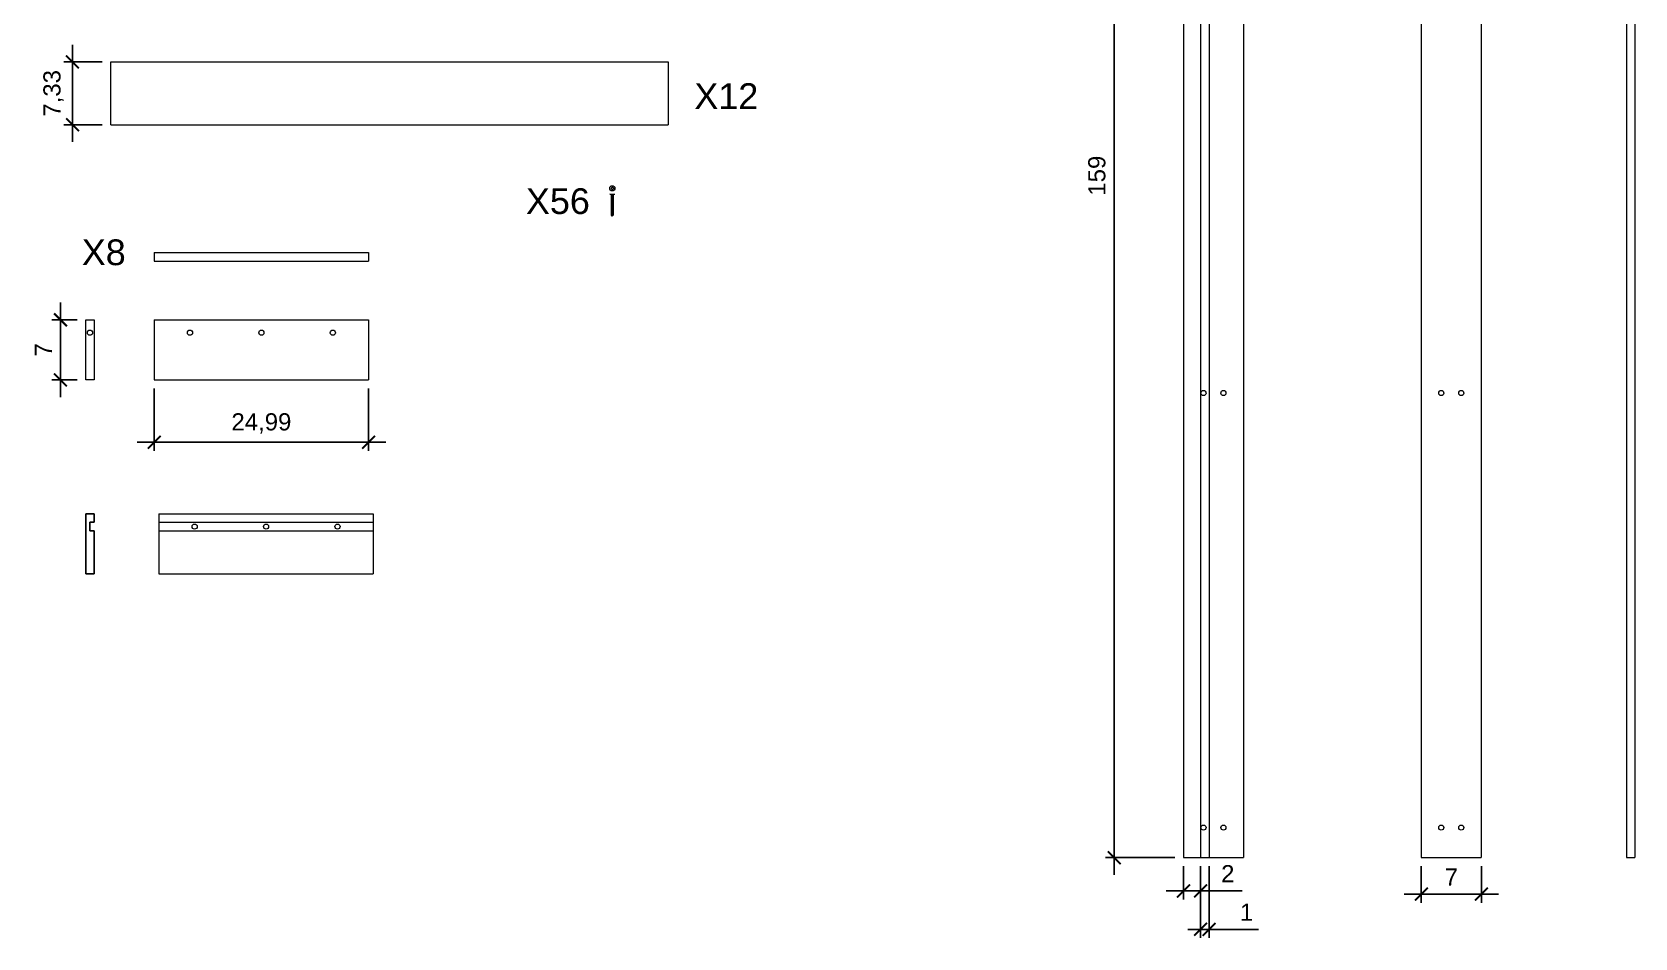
# Model space of a CAD drawing. Header units: centimetres. Extents: x 917 to 2835, y -35184 to -3253.
# Drawn here: x 2399 to 2585.9, y -3704.9 to -3599.3 of the extents above; entities that cross this region are included whole.
import ezdxf

# ---------------------------------------------------------------- set-up
doc = ezdxf.new("R2010")
doc.units = ezdxf.units.CM
for name, color, linetype, lineweight in [('A-ANNO-DIMS', 8, 'Continuous', 9), ('A-FURN', 3, 'Continuous', 20), ('sezione', 2, 'Continuous', 25)]:
    doc.layers.add(name, color=color, linetype=linetype, lineweight=lineweight)
doc.layers.add('G-ANNO-TEXT', color=3, linetype='Continuous')
doc.styles.get("Standard").update_dxf_attribs({"font": 'arial.ttf'})
doc.styles.add('stile2', font='calibril.ttf', dxfattribs={"height": 0.5})
doc.dimstyles.new('giulia', dxfattribs={"dimtxt": 2, "dimasz": 1.5, "dimexe": 1, "dimexo": 1, "dimgap": 1, "dimtad": 1, "dimtxsty": 'Standard', "dimblk": 'ARCHTICK', "dimcen": 2.5, "dimdle": 2, "dimadec": 0, "dimazin": 0, "dimtfac": 1, "dimtmove": 0, "dimatfit": 3, "dimldrblk": 'ARCHTICK', "dimfxl": 1, "dimarcsym": 0})

# ---------------------------------------------------------------- blocks, each defined once
blk = doc.blocks.new('_ArchTick')
at = {"color": 0, "linetype": 'ByBlock', "const_width": 0.15}
blk.add_lwpolyline([(-0.5, -0.5), (0.5, 0.5)], dxfattribs=at)
blk = doc.blocks.new('*D5')
at = {"layer": 'A-ANNO-DIMS', "color": 0, "lineweight": -2, "transparency": 16777216}
for p, q in [((2403.71, -3600.78), (2403.71, -3612.11)), ((2407.19, -3602.78), (2402.71, -3602.78)), ((2407.19, -3610.11), (2402.71, -3610.11))]:
    blk.add_line(p, q, dxfattribs=at)
at = {"layer": 'Defpoints', "color": 0, "transparency": 16777216}
for p in [(2408.19, -3602.78), (2403.71, -3610.11), (2408.19, -3610.11)]:
    blk.add_point(p, dxfattribs=at)
at = {"layer": 'A-ANNO-DIMS', "color": 0, "lineweight": -2, "transparency": 16777216, "xscale": 1.5, "yscale": 1.5, "zscale": 1.5}
for p, rotation in [((2403.71, -3602.78), 90), ((2403.71, -3610.11), 270)]:
    blk.add_blockref('_ArchTick', p, dxfattribs=dict(at, rotation=rotation))
at = {"layer": 'A-ANNO-DIMS', "color": 0, "transparency": 16777216, "insert": (2401.5, -3606.45), "char_height": 2, "attachment_point": 5, "rotation": 90}
blk.add_mtext('7,33', dxfattribs=at)
blk = doc.blocks.new('*D9')
at = {"layer": 'A-ANNO-DIMS', "color": 0, "lineweight": -2, "transparency": 16777216}
for p, q in [((2525.19, -3697.55), (2525.19, -3534.55)), ((2532.26, -3536.55), (2524.19, -3536.55)), ((2532.26, -3695.55), (2524.19, -3695.55))]:
    blk.add_line(p, q, dxfattribs=at)
at = {"layer": 'Defpoints', "color": 0, "transparency": 16777216}
for p in [(2525.19, -3536.55), (2533.26, -3536.55), (2533.26, -3695.55)]:
    blk.add_point(p, dxfattribs=at)
at = {"layer": 'A-ANNO-DIMS', "color": 0, "lineweight": -2, "transparency": 16777216, "xscale": 1.5, "yscale": 1.5, "zscale": 1.5}
for p, rotation in [((2525.19, -3536.55), 90), ((2525.19, -3695.55), 270)]:
    blk.add_blockref('_ArchTick', p, dxfattribs=dict(at, rotation=rotation))
at = {"layer": 'A-ANNO-DIMS', "color": 0, "transparency": 16777216, "insert": (2523.17, -3616.05), "char_height": 2, "attachment_point": 5, "rotation": 90}
blk.add_mtext('159', dxfattribs=at)
blk = doc.blocks.new('*D10')
at = {"layer": 'A-ANNO-DIMS', "color": 0, "lineweight": -2, "transparency": 16777216}
for p, q in [((2533.26, -3696.55), (2533.26, -3700.43)), ((2535.26, -3696.55), (2535.26, -3700.43)), ((2531.26, -3699.43), (2535.26, -3699.43)), ((2535.26, -3699.43), (2540.09, -3699.43))]:
    blk.add_line(p, q, dxfattribs=at)
at = {"layer": 'Defpoints', "color": 0, "transparency": 16777216}
for p in [(2533.26, -3695.55), (2535.26, -3695.55), (2535.26, -3699.43)]:
    blk.add_point(p, dxfattribs=at)
at = {"layer": 'A-ANNO-DIMS', "color": 0, "lineweight": -2, "transparency": 16777216, "xscale": 1.5, "yscale": 1.5, "zscale": 1.5, "rotation": 180}
blk.add_blockref('_ArchTick', (2533.26, -3699.43), dxfattribs=at)
at = {"layer": 'A-ANNO-DIMS', "color": 0, "lineweight": -2, "transparency": 16777216, "xscale": 1.5, "yscale": 1.5, "zscale": 1.5}
blk.add_blockref('_ArchTick', (2535.26, -3699.43), dxfattribs=at)
at = {"layer": 'A-ANNO-DIMS', "color": 0, "transparency": 16777216, "insert": (2538.43, -3697.42), "char_height": 2, "attachment_point": 5}
blk.add_mtext('2', dxfattribs=at)
blk = doc.blocks.new('*D11')
at = {"layer": 'A-ANNO-DIMS', "color": 0, "lineweight": -2, "transparency": 16777216}
for p, q in [((2535.26, -3696.55), (2535.26, -3704.91)), ((2536.26, -3696.55), (2536.26, -3704.91)), ((2535.26, -3703.91), (2533.76, -3703.91)), ((2535.26, -3703.91), (2536.26, -3703.91)), ((2536.26, -3703.91), (2542, -3703.91))]:
    blk.add_line(p, q, dxfattribs=at)
at = {"layer": 'Defpoints', "color": 0, "transparency": 16777216}
for p in [(2535.26, -3695.55), (2536.26, -3695.55), (2536.26, -3703.91)]:
    blk.add_point(p, dxfattribs=at)
at = {"layer": 'A-ANNO-DIMS', "color": 0, "lineweight": -2, "transparency": 16777216, "xscale": 1.5, "yscale": 1.5, "zscale": 1.5}
blk.add_blockref('_ArchTick', (2535.26, -3703.91), dxfattribs=at)
at = {"layer": 'A-ANNO-DIMS', "color": 0, "lineweight": -2, "transparency": 16777216, "xscale": 1.5, "yscale": 1.5, "zscale": 1.5, "rotation": 180}
blk.add_blockref('_ArchTick', (2536.26, -3703.91), dxfattribs=at)
at = {"layer": 'A-ANNO-DIMS', "color": 0, "transparency": 16777216, "insert": (2540.63, -3701.9), "char_height": 2, "attachment_point": 5}
blk.add_mtext('1', dxfattribs=at)
blk = doc.blocks.new('*D12')
at = {"layer": 'A-ANNO-DIMS', "color": 0, "lineweight": -2, "transparency": 16777216}
for p, q in [((2561, -3696.55), (2561, -3700.8)), ((2568, -3696.55), (2568, -3700.8)), ((2559, -3699.8), (2570, -3699.8))]:
    blk.add_line(p, q, dxfattribs=at)
at = {"layer": 'Defpoints', "color": 0, "transparency": 16777216}
for p in [(2561, -3695.55), (2568, -3695.55), (2568, -3699.8)]:
    blk.add_point(p, dxfattribs=at)
at = {"layer": 'A-ANNO-DIMS', "color": 0, "lineweight": -2, "transparency": 16777216, "xscale": 1.5, "yscale": 1.5, "zscale": 1.5, "rotation": 180}
blk.add_blockref('_ArchTick', (2561, -3699.8), dxfattribs=at)
at = {"layer": 'A-ANNO-DIMS', "color": 0, "lineweight": -2, "transparency": 16777216, "xscale": 1.5, "yscale": 1.5, "zscale": 1.5}
blk.add_blockref('_ArchTick', (2568, -3699.8), dxfattribs=at)
at = {"layer": 'A-ANNO-DIMS', "color": 0, "transparency": 16777216, "insert": (2564.5, -3697.8), "char_height": 2, "attachment_point": 5}
blk.add_mtext('7', dxfattribs=at)
blk = doc.blocks.new('*D20')
at = {"layer": 'A-ANNO-DIMS', "color": 0, "lineweight": -2, "transparency": 16777216}
for p, q in [((2413.25, -3640.85), (2413.25, -3648.13)), ((2438.24, -3640.85), (2438.24, -3648.13)), ((2411.25, -3647.13), (2440.24, -3647.13))]:
    blk.add_line(p, q, dxfattribs=at)
at = {"layer": 'Defpoints', "color": 0, "transparency": 16777216}
for p in [(2413.25, -3639.85), (2438.24, -3639.85), (2438.24, -3647.13)]:
    blk.add_point(p, dxfattribs=at)
at = {"layer": 'A-ANNO-DIMS', "color": 0, "lineweight": -2, "transparency": 16777216, "xscale": 1.5, "yscale": 1.5, "zscale": 1.5, "rotation": 180}
blk.add_blockref('_ArchTick', (2413.25, -3647.13), dxfattribs=at)
at = {"layer": 'A-ANNO-DIMS', "color": 0, "lineweight": -2, "transparency": 16777216, "xscale": 1.5, "yscale": 1.5, "zscale": 1.5}
blk.add_blockref('_ArchTick', (2438.24, -3647.13), dxfattribs=at)
at = {"layer": 'A-ANNO-DIMS', "color": 0, "transparency": 16777216, "insert": (2425.74, -3644.93), "char_height": 2, "attachment_point": 5}
blk.add_mtext('24,99', dxfattribs=at)
blk = doc.blocks.new('*D21')
at = {"layer": 'A-ANNO-DIMS', "color": 0, "lineweight": -2, "transparency": 16777216}
for p, q in [((2402.31, -3630.85), (2402.31, -3641.85)), ((2404.25, -3632.85), (2401.31, -3632.85)), ((2404.25, -3639.85), (2401.31, -3639.85))]:
    blk.add_line(p, q, dxfattribs=at)
at = {"layer": 'Defpoints', "color": 0, "transparency": 16777216}
for p in [(2405.25, -3632.85), (2402.31, -3639.85), (2405.25, -3639.85)]:
    blk.add_point(p, dxfattribs=at)
at = {"layer": 'A-ANNO-DIMS', "color": 0, "lineweight": -2, "transparency": 16777216, "xscale": 1.5, "yscale": 1.5, "zscale": 1.5}
for p, rotation in [((2402.31, -3632.85), 90), ((2402.31, -3639.85), 270)]:
    blk.add_blockref('_ArchTick', p, dxfattribs=dict(at, rotation=rotation))
at = {"layer": 'A-ANNO-DIMS', "color": 0, "transparency": 16777216, "insert": (2400.31, -3636.35), "char_height": 2, "attachment_point": 5, "rotation": 90}
blk.add_mtext('7', dxfattribs=at)

msp = doc.modelspace()

# ---------------------------------------------------------------- linework, layer by layer
at = {"layer": 'A-FURN'}
for p, q in [((2533.263, -3536.547), (2533.263, -3695.547)), ((2535.263, -3536.547), (2535.263, -3695.547)), ((2536.263, -3536.547), (2536.263, -3695.547)), ((2540.263, -3536.547), (2540.263, -3695.547)), ((2560.997, -3536.547), (2560.997, -3695.547)), ((2567.997, -3536.547), (2567.997, -3695.547)), ((2584.91, -3536.547), (2584.91, -3695.547)), ((2585.91, -3536.547), (2585.91, -3695.547)), ((2408.187, -3602.782), (2473.187, -3602.782)), ((2408.187, -3610.112), (2408.187, -3602.782)), ((2473.187, -3602.782), (2473.187, -3610.112)), ((2408.187, -3610.112), (2473.187, -3610.112)), ((2413.247, -3625.002), (2438.237, -3625.002)), ((2413.247, -3625.002), (2413.247, -3626.002)), ((2413.247, -3626.002), (2438.237, -3626.002)), ((2438.237, -3625.002), (2438.237, -3626.002)), ((2405.252, -3639.851), (2405.252, -3632.851)), ((2405.252, -3632.851), (2406.252, -3632.851)), ((2406.252, -3632.851), (2406.252, -3639.851)), ((2413.247, -3632.851), (2438.237, -3632.851)), ((2413.247, -3632.851), (2413.247, -3639.851)), ((2438.237, -3632.851), (2438.237, -3639.851)), ((2406.252, -3639.851), (2405.252, -3639.851)), ((2413.247, -3639.851), (2438.237, -3639.851)), ((2413.79, -3655.46), (2438.78, -3655.46)), ((2413.79, -3655.46), (2413.79, -3662.46)), ((2438.78, -3655.46), (2438.78, -3662.46)), ((2413.79, -3656.46), (2438.78, -3656.46)), ((2413.79, -3657.46), (2438.78, -3657.46)), ((2413.79, -3662.46), (2438.78, -3662.46)), ((2533.263, -3695.547), (2540.263, -3695.547)), ((2560.997, -3695.547), (2567.997, -3695.547)), ((2584.91, -3695.547), (2585.91, -3695.547))]:
    msp.add_line(p, q, dxfattribs=at)
at = {"layer": 'A-FURN', "color": 8}
for p, q in [((2466.358, -3618.202), (2466.963, -3618.202)), ((2466.358, -3618.215), (2466.358, -3618.202)), ((2466.563, -3618.229), (2466.358, -3618.215)), ((2466.51, -3617.472), (2466.61, -3617.472)), ((2466.51, -3617.472), (2466.51, -3617.572)), ((2466.51, -3617.572), (2466.61, -3617.572)), ((2466.563, -3618.264), (2466.563, -3618.229)), ((2466.563, -3620.641), (2466.563, -3618.285)), ((2466.61, -3617.372), (2466.71, -3617.372)), ((2466.61, -3617.372), (2466.61, -3617.472)), ((2466.61, -3617.572), (2466.61, -3617.672)), ((2466.61, -3617.672), (2466.71, -3617.672)), ((2466.71, -3617.372), (2466.71, -3617.472)), ((2466.71, -3617.472), (2466.81, -3617.472)), ((2466.71, -3617.572), (2466.81, -3617.572)), ((2466.71, -3617.572), (2466.71, -3617.672)), ((2466.758, -3618.229), (2466.963, -3618.215)), ((2466.758, -3618.229), (2466.758, -3618.295)), ((2466.758, -3618.324), (2466.758, -3620.641)), ((2466.81, -3617.472), (2466.81, -3617.572)), ((2466.963, -3618.202), (2466.963, -3618.215)), ((2466.659, -3620.776), (2466.563, -3620.641)), ((2466.659, -3620.776), (2466.758, -3620.641))]:
    msp.add_line(p, q, dxfattribs=at)
for points in [[(2466.563, -3618.229), (2466.554, -3618.231), (2466.549, -3618.234), (2466.545, -3618.238), (2466.54, -3618.245), (2466.539, -3618.25), (2466.54, -3618.257), (2466.544, -3618.266), (2466.551, -3618.274), (2466.558, -3618.281), (2466.569, -3618.292), (2466.582, -3618.302), (2466.597, -3618.313), (2466.613, -3618.321), (2466.64, -3618.328), (2466.658, -3618.334), (2466.682, -3618.336), (2466.702, -3618.337), (2466.722, -3618.335), (2466.746, -3618.331), (2466.765, -3618.32), (2466.773, -3618.311), (2466.772, -3618.305), (2466.77, -3618.302), (2466.768, -3618.3), (2466.764, -3618.298), (2466.759, -3618.296), (2466.758, -3618.295)], [(2466.563, -3618.322), (2466.554, -3618.324), (2466.549, -3618.327), (2466.545, -3618.331), (2466.54, -3618.338), (2466.539, -3618.343), (2466.54, -3618.35), (2466.544, -3618.358), (2466.551, -3618.366), (2466.558, -3618.373), (2466.569, -3618.385), (2466.582, -3618.395), (2466.597, -3618.406), (2466.613, -3618.414), (2466.64, -3618.421), (2466.658, -3618.426), (2466.682, -3618.428), (2466.702, -3618.429), (2466.722, -3618.427), (2466.746, -3618.424), (2466.765, -3618.413), (2466.773, -3618.403), (2466.772, -3618.398), (2466.77, -3618.395), (2466.768, -3618.393), (2466.764, -3618.39), (2466.759, -3618.389), (2466.758, -3618.388)], [(2466.563, -3618.424), (2466.554, -3618.426), (2466.549, -3618.428), (2466.545, -3618.432), (2466.54, -3618.439), (2466.539, -3618.444), (2466.54, -3618.452), (2466.544, -3618.46), (2466.551, -3618.468), (2466.558, -3618.475), (2466.569, -3618.486), (2466.582, -3618.497), (2466.597, -3618.508), (2466.613, -3618.515), (2466.64, -3618.523), (2466.658, -3618.528), (2466.682, -3618.53), (2466.702, -3618.531), (2466.722, -3618.529), (2466.746, -3618.526), (2466.765, -3618.514), (2466.773, -3618.505), (2466.772, -3618.5), (2466.77, -3618.496), (2466.768, -3618.495), (2466.764, -3618.492), (2466.759, -3618.49), (2466.758, -3618.49)], [(2466.563, -3618.517), (2466.554, -3618.519), (2466.549, -3618.522), (2466.545, -3618.526), (2466.54, -3618.533), (2466.539, -3618.538), (2466.54, -3618.545), (2466.544, -3618.554), (2466.551, -3618.562), (2466.558, -3618.568), (2466.569, -3618.58), (2466.582, -3618.59), (2466.597, -3618.601), (2466.613, -3618.609), (2466.64, -3618.616), (2466.658, -3618.621), (2466.682, -3618.623), (2466.702, -3618.624), (2466.722, -3618.623), (2466.746, -3618.619), (2466.765, -3618.608), (2466.773, -3618.599), (2466.772, -3618.593), (2466.77, -3618.59), (2466.768, -3618.588), (2466.764, -3618.586), (2466.759, -3618.584), (2466.758, -3618.583)], [(2466.563, -3618.616), (2466.554, -3618.618), (2466.549, -3618.62), (2466.545, -3618.624), (2466.54, -3618.631), (2466.539, -3618.636), (2466.54, -3618.644), (2466.544, -3618.652), (2466.551, -3618.66), (2466.558, -3618.667), (2466.569, -3618.678), (2466.582, -3618.689), (2466.597, -3618.699), (2466.613, -3618.707), (2466.64, -3618.715), (2466.658, -3618.72), (2466.682, -3618.722), (2466.702, -3618.723), (2466.722, -3618.721), (2466.746, -3618.718), (2466.765, -3618.706), (2466.773, -3618.697), (2466.772, -3618.691), (2466.77, -3618.688), (2466.768, -3618.686), (2466.764, -3618.684), (2466.759, -3618.682), (2466.758, -3618.682)], [(2466.563, -3618.229), (2466.557, -3618.239), (2466.557, -3618.245), (2466.557, -3618.252), (2466.557, -3618.255), (2466.559, -3618.259), (2466.561, -3618.263), (2466.568, -3618.268), (2466.576, -3618.272), (2466.586, -3618.279), (2466.597, -3618.288), (2466.615, -3618.298), (2466.634, -3618.309), (2466.648, -3618.313), (2466.668, -3618.315), (2466.682, -3618.315), (2466.703, -3618.315), (2466.715, -3618.312), (2466.73, -3618.308), (2466.744, -3618.305), (2466.755, -3618.3), (2466.758, -3618.295)], [(2466.563, -3618.322), (2466.557, -3618.332), (2466.557, -3618.337), (2466.557, -3618.344), (2466.557, -3618.348), (2466.559, -3618.352), (2466.561, -3618.355), (2466.568, -3618.36), (2466.576, -3618.365), (2466.586, -3618.372), (2466.597, -3618.381), (2466.615, -3618.391), (2466.634, -3618.402), (2466.648, -3618.406), (2466.668, -3618.408), (2466.682, -3618.408), (2466.703, -3618.408), (2466.715, -3618.405), (2466.73, -3618.401), (2466.744, -3618.397), (2466.755, -3618.393), (2466.758, -3618.388)], [(2466.563, -3618.424), (2466.557, -3618.434), (2466.557, -3618.439), (2466.557, -3618.446), (2466.557, -3618.45), (2466.559, -3618.454), (2466.561, -3618.457), (2466.568, -3618.462), (2466.576, -3618.467), (2466.586, -3618.473), (2466.597, -3618.483), (2466.615, -3618.493), (2466.634, -3618.504), (2466.648, -3618.507), (2466.668, -3618.51), (2466.682, -3618.509), (2466.703, -3618.509), (2466.715, -3618.506), (2466.73, -3618.502), (2466.744, -3618.499), (2466.755, -3618.495), (2466.758, -3618.49)], [(2466.563, -3618.517), (2466.557, -3618.527), (2466.557, -3618.532), (2466.557, -3618.539), (2466.557, -3618.543), (2466.559, -3618.547), (2466.561, -3618.551), (2466.568, -3618.556), (2466.576, -3618.56), (2466.586, -3618.567), (2466.597, -3618.576), (2466.615, -3618.586), (2466.634, -3618.597), (2466.648, -3618.601), (2466.668, -3618.603), (2466.682, -3618.603), (2466.703, -3618.603), (2466.715, -3618.6), (2466.73, -3618.596), (2466.744, -3618.593), (2466.755, -3618.588), (2466.758, -3618.583)], [(2466.563, -3618.616), (2466.557, -3618.626), (2466.557, -3618.631), (2466.557, -3618.638), (2466.557, -3618.642), (2466.559, -3618.646), (2466.561, -3618.649), (2466.568, -3618.654), (2466.576, -3618.659), (2466.586, -3618.665), (2466.597, -3618.675), (2466.615, -3618.684), (2466.634, -3618.696), (2466.648, -3618.699), (2466.668, -3618.701), (2466.682, -3618.701), (2466.703, -3618.701), (2466.715, -3618.698), (2466.73, -3618.694), (2466.744, -3618.691), (2466.755, -3618.686), (2466.758, -3618.682)], [(2466.563, -3618.709), (2466.554, -3618.712), (2466.549, -3618.714), (2466.545, -3618.718), (2466.54, -3618.725), (2466.539, -3618.73), (2466.54, -3618.738), (2466.544, -3618.746), (2466.551, -3618.754), (2466.558, -3618.761), (2466.569, -3618.772), (2466.582, -3618.782), (2466.597, -3618.793), (2466.613, -3618.801), (2466.64, -3618.808), (2466.658, -3618.814), (2466.682, -3618.816), (2466.702, -3618.817), (2466.722, -3618.815), (2466.746, -3618.812), (2466.765, -3618.8), (2466.773, -3618.791), (2466.772, -3618.785), (2466.77, -3618.782), (2466.768, -3618.78), (2466.764, -3618.778), (2466.759, -3618.776), (2466.758, -3618.775)], [(2466.563, -3618.806), (2466.554, -3618.808), (2466.549, -3618.81), (2466.545, -3618.814), (2466.54, -3618.821), (2466.539, -3618.826), (2466.54, -3618.834), (2466.544, -3618.842), (2466.551, -3618.85), (2466.558, -3618.857), (2466.569, -3618.868), (2466.582, -3618.879), (2466.597, -3618.89), (2466.613, -3618.897), (2466.64, -3618.905), (2466.658, -3618.91), (2466.682, -3618.912), (2466.702, -3618.913), (2466.722, -3618.911), (2466.746, -3618.908), (2466.765, -3618.896), (2466.773, -3618.887), (2466.772, -3618.881), (2466.77, -3618.878), (2466.768, -3618.876), (2466.764, -3618.874), (2466.759, -3618.872), (2466.758, -3618.872)], [(2466.563, -3618.904), (2466.554, -3618.906), (2466.549, -3618.908), (2466.545, -3618.912), (2466.54, -3618.919), (2466.539, -3618.924), (2466.54, -3618.932), (2466.544, -3618.94), (2466.551, -3618.948), (2466.558, -3618.955), (2466.569, -3618.966), (2466.582, -3618.977), (2466.597, -3618.988), (2466.613, -3618.995), (2466.64, -3619.003), (2466.658, -3619.008), (2466.682, -3619.01), (2466.702, -3619.011), (2466.722, -3619.009), (2466.746, -3619.006), (2466.765, -3618.994), (2466.773, -3618.985), (2466.772, -3618.98), (2466.77, -3618.976), (2466.768, -3618.975), (2466.764, -3618.972), (2466.759, -3618.97), (2466.758, -3618.97)], [(2466.563, -3618.996), (2466.554, -3618.998), (2466.549, -3619), (2466.545, -3619.004), (2466.54, -3619.011), (2466.539, -3619.016), (2466.54, -3619.024), (2466.544, -3619.032), (2466.551, -3619.04), (2466.558, -3619.047), (2466.569, -3619.058), (2466.582, -3619.069), (2466.597, -3619.08), (2466.613, -3619.087), (2466.64, -3619.095), (2466.658, -3619.1), (2466.682, -3619.102), (2466.702, -3619.103), (2466.722, -3619.101), (2466.746, -3619.098), (2466.765, -3619.086), (2466.773, -3619.077), (2466.772, -3619.072), (2466.77, -3619.069), (2466.768, -3619.067), (2466.764, -3619.064), (2466.759, -3619.062), (2466.758, -3619.062)], [(2466.563, -3619.091), (2466.554, -3619.093), (2466.549, -3619.095), (2466.545, -3619.1), (2466.54, -3619.107), (2466.539, -3619.112), (2466.54, -3619.119), (2466.544, -3619.127), (2466.551, -3619.135), (2466.558, -3619.142), (2466.569, -3619.153), (2466.582, -3619.164), (2466.597, -3619.175), (2466.613, -3619.183), (2466.64, -3619.19), (2466.658, -3619.195), (2466.682, -3619.197), (2466.702, -3619.198), (2466.722, -3619.196), (2466.746, -3619.193), (2466.765, -3619.182), (2466.773, -3619.172), (2466.772, -3619.167), (2466.77, -3619.164), (2466.768, -3619.162), (2466.764, -3619.159), (2466.759, -3619.157), (2466.758, -3619.157)], [(2466.563, -3619.189), (2466.554, -3619.191), (2466.549, -3619.193), (2466.545, -3619.198), (2466.54, -3619.204), (2466.539, -3619.21), (2466.54, -3619.217), (2466.544, -3619.225), (2466.551, -3619.233), (2466.558, -3619.24), (2466.569, -3619.251), (2466.582, -3619.262), (2466.597, -3619.273), (2466.613, -3619.281), (2466.64, -3619.288), (2466.658, -3619.293), (2466.682, -3619.295), (2466.702, -3619.296), (2466.722, -3619.294), (2466.746, -3619.291), (2466.765, -3619.279), (2466.773, -3619.27), (2466.772, -3619.265), (2466.77, -3619.262), (2466.768, -3619.26), (2466.764, -3619.257), (2466.759, -3619.255), (2466.758, -3619.255)], [(2466.563, -3619.282), (2466.554, -3619.284), (2466.549, -3619.286), (2466.545, -3619.291), (2466.54, -3619.297), (2466.539, -3619.303), (2466.54, -3619.31), (2466.544, -3619.318), (2466.551, -3619.326), (2466.558, -3619.333), (2466.569, -3619.344), (2466.582, -3619.355), (2466.597, -3619.366), (2466.613, -3619.374), (2466.64, -3619.381), (2466.658, -3619.386), (2466.682, -3619.388), (2466.702, -3619.389), (2466.722, -3619.387), (2466.746, -3619.384), (2466.765, -3619.373), (2466.773, -3619.363), (2466.772, -3619.358), (2466.77, -3619.355), (2466.768, -3619.353), (2466.764, -3619.35), (2466.759, -3619.348), (2466.758, -3619.348)], [(2466.563, -3619.373), (2466.554, -3619.375), (2466.549, -3619.377), (2466.545, -3619.381), (2466.54, -3619.388), (2466.539, -3619.393), (2466.54, -3619.401), (2466.544, -3619.409), (2466.551, -3619.417), (2466.558, -3619.424), (2466.569, -3619.435), (2466.582, -3619.446), (2466.597, -3619.456), (2466.613, -3619.464), (2466.64, -3619.472), (2466.658, -3619.477), (2466.682, -3619.479), (2466.702, -3619.48), (2466.722, -3619.478), (2466.746, -3619.475), (2466.765, -3619.463), (2466.773, -3619.454), (2466.772, -3619.448), (2466.77, -3619.445), (2466.768, -3619.443), (2466.764, -3619.441), (2466.759, -3619.439), (2466.758, -3619.439)], [(2466.563, -3619.475), (2466.554, -3619.477), (2466.549, -3619.48), (2466.545, -3619.484), (2466.54, -3619.491), (2466.539, -3619.496), (2466.54, -3619.503), (2466.544, -3619.512), (2466.551, -3619.52), (2466.558, -3619.526), (2466.569, -3619.538), (2466.582, -3619.548), (2466.597, -3619.559), (2466.613, -3619.567), (2466.64, -3619.574), (2466.658, -3619.579), (2466.682, -3619.581), (2466.702, -3619.583), (2466.722, -3619.581), (2466.746, -3619.577), (2466.765, -3619.566), (2466.773, -3619.557), (2466.772, -3619.551), (2466.77, -3619.548), (2466.768, -3619.546), (2466.764, -3619.544), (2466.759, -3619.542), (2466.758, -3619.541)], [(2466.563, -3619.565), (2466.554, -3619.568), (2466.549, -3619.57), (2466.545, -3619.574), (2466.54, -3619.581), (2466.539, -3619.586), (2466.54, -3619.594), (2466.544, -3619.602), (2466.551, -3619.61), (2466.558, -3619.617), (2466.569, -3619.628), (2466.582, -3619.638), (2466.597, -3619.649), (2466.613, -3619.657), (2466.64, -3619.664), (2466.658, -3619.67), (2466.682, -3619.672), (2466.702, -3619.673), (2466.722, -3619.671), (2466.746, -3619.668), (2466.765, -3619.656), (2466.773, -3619.647), (2466.772, -3619.641), (2466.77, -3619.638), (2466.768, -3619.636), (2466.764, -3619.634), (2466.759, -3619.632), (2466.758, -3619.632)], [(2466.563, -3619.661), (2466.554, -3619.663), (2466.549, -3619.665), (2466.545, -3619.67), (2466.54, -3619.676), (2466.539, -3619.682), (2466.54, -3619.689), (2466.544, -3619.697), (2466.551, -3619.705), (2466.558, -3619.712), (2466.569, -3619.723), (2466.582, -3619.734), (2466.597, -3619.745), (2466.613, -3619.753), (2466.64, -3619.76), (2466.658, -3619.765), (2466.682, -3619.767), (2466.702, -3619.768), (2466.722, -3619.766), (2466.746, -3619.763), (2466.765, -3619.752), (2466.773, -3619.742), (2466.772, -3619.737), (2466.77, -3619.734), (2466.768, -3619.732), (2466.764, -3619.729), (2466.759, -3619.727), (2466.758, -3619.727)], [(2466.563, -3619.755), (2466.554, -3619.757), (2466.549, -3619.759), (2466.545, -3619.764), (2466.54, -3619.77), (2466.539, -3619.776), (2466.54, -3619.783), (2466.544, -3619.791), (2466.551, -3619.799), (2466.558, -3619.806), (2466.569, -3619.817), (2466.582, -3619.828), (2466.597, -3619.839), (2466.613, -3619.847), (2466.64, -3619.854), (2466.658, -3619.859), (2466.682, -3619.861), (2466.702, -3619.862), (2466.722, -3619.86), (2466.746, -3619.857), (2466.765, -3619.846), (2466.773, -3619.836), (2466.772, -3619.831), (2466.77, -3619.828), (2466.768, -3619.826), (2466.764, -3619.823), (2466.759, -3619.821), (2466.758, -3619.821)], [(2466.563, -3619.851), (2466.554, -3619.853), (2466.549, -3619.856), (2466.545, -3619.86), (2466.54, -3619.867), (2466.539, -3619.872), (2466.54, -3619.879), (2466.544, -3619.888), (2466.551, -3619.896), (2466.558, -3619.903), (2466.569, -3619.914), (2466.582, -3619.924), (2466.597, -3619.935), (2466.613, -3619.943), (2466.64, -3619.95), (2466.658, -3619.956), (2466.682, -3619.957), (2466.702, -3619.959), (2466.722, -3619.957), (2466.746, -3619.953), (2466.765, -3619.942), (2466.773, -3619.933), (2466.772, -3619.927), (2466.77, -3619.924), (2466.768, -3619.922), (2466.764, -3619.92), (2466.759, -3619.918), (2466.758, -3619.917)], [(2466.563, -3619.95), (2466.554, -3619.952), (2466.549, -3619.955), (2466.545, -3619.959), (2466.54, -3619.966), (2466.539, -3619.971), (2466.54, -3619.978), (2466.544, -3619.986), (2466.551, -3619.994), (2466.558, -3620.001), (2466.569, -3620.013), (2466.582, -3620.023), (2466.597, -3620.034), (2466.613, -3620.042), (2466.64, -3620.049), (2466.658, -3620.054), (2466.682, -3620.056), (2466.702, -3620.057), (2466.722, -3620.055), (2466.746, -3620.052), (2466.765, -3620.041), (2466.773, -3620.031), (2466.772, -3620.026), (2466.77, -3620.023), (2466.768, -3620.021), (2466.764, -3620.018), (2466.759, -3620.017), (2466.758, -3620.016)], [(2466.563, -3620.048), (2466.554, -3620.051), (2466.549, -3620.053), (2466.545, -3620.057), (2466.54, -3620.064), (2466.539, -3620.069), (2466.54, -3620.077), (2466.544, -3620.085), (2466.551, -3620.093), (2466.558, -3620.1), (2466.569, -3620.111), (2466.582, -3620.122), (2466.597, -3620.132), (2466.613, -3620.14), (2466.64, -3620.148), (2466.658, -3620.153), (2466.682, -3620.155), (2466.702, -3620.156), (2466.722, -3620.154), (2466.746, -3620.151), (2466.765, -3620.139), (2466.773, -3620.13), (2466.772, -3620.124), (2466.77, -3620.121), (2466.768, -3620.119), (2466.764, -3620.117), (2466.759, -3620.115), (2466.758, -3620.115)], [(2466.563, -3620.145), (2466.554, -3620.147), (2466.549, -3620.149), (2466.545, -3620.153), (2466.54, -3620.16), (2466.539, -3620.165), (2466.54, -3620.173), (2466.544, -3620.181), (2466.551, -3620.189), (2466.558, -3620.196), (2466.569, -3620.207), (2466.582, -3620.218), (2466.597, -3620.229), (2466.613, -3620.236), (2466.64, -3620.244), (2466.658, -3620.249), (2466.682, -3620.251), (2466.702, -3620.252), (2466.722, -3620.25), (2466.746, -3620.247), (2466.765, -3620.235), (2466.773, -3620.226), (2466.772, -3620.22), (2466.77, -3620.217), (2466.768, -3620.215), (2466.764, -3620.213), (2466.759, -3620.211), (2466.758, -3620.211)], [(2466.563, -3620.236), (2466.554, -3620.238), (2466.549, -3620.24), (2466.545, -3620.244), (2466.54, -3620.251), (2466.539, -3620.256), (2466.54, -3620.264), (2466.544, -3620.272), (2466.551, -3620.28), (2466.558, -3620.287), (2466.569, -3620.298), (2466.582, -3620.309), (2466.597, -3620.319), (2466.613, -3620.327), (2466.64, -3620.335), (2466.658, -3620.34), (2466.682, -3620.342), (2466.702, -3620.343), (2466.722, -3620.341), (2466.746, -3620.338), (2466.765, -3620.326), (2466.773, -3620.317), (2466.772, -3620.311), (2466.77, -3620.308), (2466.768, -3620.306), (2466.764, -3620.304), (2466.759, -3620.302), (2466.758, -3620.302)], [(2466.563, -3620.335), (2466.554, -3620.338), (2466.549, -3620.34), (2466.545, -3620.344), (2466.54, -3620.351), (2466.539, -3620.356), (2466.54, -3620.364), (2466.544, -3620.372), (2466.551, -3620.38), (2466.558, -3620.387), (2466.569, -3620.398), (2466.582, -3620.409), (2466.597, -3620.419), (2466.613, -3620.427), (2466.64, -3620.435), (2466.658, -3620.44), (2466.682, -3620.442), (2466.702, -3620.443), (2466.722, -3620.441), (2466.746, -3620.438), (2466.765, -3620.426), (2466.773, -3620.417), (2466.772, -3620.411), (2466.77, -3620.408), (2466.768, -3620.406), (2466.764, -3620.404), (2466.759, -3620.402), (2466.758, -3620.402)], [(2466.563, -3620.432), (2466.554, -3620.434), (2466.549, -3620.436), (2466.545, -3620.44), (2466.54, -3620.447), (2466.539, -3620.452), (2466.54, -3620.46), (2466.544, -3620.468), (2466.551, -3620.476), (2466.558, -3620.483), (2466.569, -3620.494), (2466.582, -3620.505), (2466.597, -3620.516), (2466.613, -3620.523), (2466.64, -3620.531), (2466.658, -3620.536), (2466.682, -3620.538), (2466.702, -3620.539), (2466.722, -3620.537), (2466.746, -3620.534), (2466.765, -3620.522), (2466.773, -3620.513), (2466.772, -3620.507), (2466.77, -3620.504), (2466.768, -3620.502), (2466.764, -3620.5), (2466.759, -3620.498), (2466.758, -3620.498)], [(2466.563, -3618.709), (2466.557, -3618.719), (2466.557, -3618.725), (2466.557, -3618.732), (2466.557, -3618.736), (2466.559, -3618.739), (2466.561, -3618.743), (2466.568, -3618.748), (2466.576, -3618.753), (2466.586, -3618.759), (2466.597, -3618.768), (2466.615, -3618.778), (2466.634, -3618.789), (2466.648, -3618.793), (2466.668, -3618.795), (2466.682, -3618.795), (2466.703, -3618.795), (2466.715, -3618.792), (2466.73, -3618.788), (2466.744, -3618.785), (2466.755, -3618.78), (2466.758, -3618.775)], [(2466.563, -3618.806), (2466.557, -3618.816), (2466.557, -3618.821), (2466.557, -3618.828), (2466.557, -3618.832), (2466.559, -3618.836), (2466.561, -3618.839), (2466.568, -3618.844), (2466.576, -3618.849), (2466.586, -3618.855), (2466.597, -3618.865), (2466.615, -3618.874), (2466.634, -3618.886), (2466.648, -3618.889), (2466.668, -3618.892), (2466.682, -3618.891), (2466.703, -3618.891), (2466.715, -3618.888), (2466.73, -3618.884), (2466.744, -3618.881), (2466.755, -3618.876), (2466.758, -3618.872)], [(2466.563, -3618.904), (2466.557, -3618.914), (2466.557, -3618.919), (2466.557, -3618.926), (2466.557, -3618.93), (2466.559, -3618.934), (2466.561, -3618.937), (2466.568, -3618.942), (2466.576, -3618.947), (2466.586, -3618.953), (2466.597, -3618.963), (2466.615, -3618.973), (2466.634, -3618.984), (2466.648, -3618.987), (2466.668, -3618.99), (2466.682, -3618.989), (2466.703, -3618.989), (2466.715, -3618.986), (2466.73, -3618.982), (2466.744, -3618.979), (2466.755, -3618.975), (2466.758, -3618.97)], [(2466.563, -3618.996), (2466.557, -3619.006), (2466.557, -3619.011), (2466.557, -3619.018), (2466.557, -3619.022), (2466.559, -3619.026), (2466.561, -3619.029), (2466.568, -3619.034), (2466.576, -3619.039), (2466.586, -3619.045), (2466.597, -3619.055), (2466.615, -3619.065), (2466.634, -3619.076), (2466.648, -3619.079), (2466.668, -3619.082), (2466.682, -3619.081), (2466.703, -3619.081), (2466.715, -3619.078), (2466.73, -3619.075), (2466.744, -3619.071), (2466.755, -3619.067), (2466.758, -3619.062)], [(2466.563, -3619.091), (2466.557, -3619.101), (2466.557, -3619.106), (2466.557, -3619.113), (2466.557, -3619.117), (2466.559, -3619.121), (2466.561, -3619.124), (2466.568, -3619.129), (2466.576, -3619.134), (2466.586, -3619.14), (2466.597, -3619.15), (2466.615, -3619.16), (2466.634, -3619.171), (2466.648, -3619.175), (2466.668, -3619.177), (2466.682, -3619.177), (2466.703, -3619.177), (2466.715, -3619.174), (2466.73, -3619.17), (2466.744, -3619.166), (2466.755, -3619.162), (2466.758, -3619.157)], [(2466.563, -3619.189), (2466.557, -3619.199), (2466.557, -3619.204), (2466.557, -3619.211), (2466.557, -3619.215), (2466.559, -3619.219), (2466.561, -3619.222), (2466.568, -3619.227), (2466.576, -3619.232), (2466.586, -3619.238), (2466.597, -3619.248), (2466.615, -3619.258), (2466.634, -3619.269), (2466.648, -3619.273), (2466.668, -3619.275), (2466.682, -3619.275), (2466.703, -3619.274), (2466.715, -3619.272), (2466.73, -3619.268), (2466.744, -3619.264), (2466.755, -3619.26), (2466.758, -3619.255)], [(2466.563, -3619.282), (2466.557, -3619.292), (2466.557, -3619.297), (2466.557, -3619.304), (2466.557, -3619.308), (2466.559, -3619.312), (2466.561, -3619.315), (2466.568, -3619.32), (2466.576, -3619.325), (2466.586, -3619.331), (2466.597, -3619.341), (2466.615, -3619.351), (2466.634, -3619.362), (2466.648, -3619.366), (2466.668, -3619.368), (2466.682, -3619.368), (2466.703, -3619.368), (2466.715, -3619.365), (2466.73, -3619.361), (2466.744, -3619.357), (2466.755, -3619.353), (2466.758, -3619.348)], [(2466.563, -3619.373), (2466.557, -3619.382), (2466.557, -3619.388), (2466.557, -3619.395), (2466.557, -3619.399), (2466.559, -3619.403), (2466.561, -3619.406), (2466.568, -3619.411), (2466.576, -3619.416), (2466.586, -3619.422), (2466.597, -3619.432), (2466.615, -3619.441), (2466.634, -3619.452), (2466.648, -3619.456), (2466.668, -3619.458), (2466.682, -3619.458), (2466.703, -3619.458), (2466.715, -3619.455), (2466.73, -3619.451), (2466.744, -3619.448), (2466.755, -3619.443), (2466.758, -3619.439)], [(2466.563, -3619.475), (2466.557, -3619.485), (2466.557, -3619.49), (2466.557, -3619.497), (2466.557, -3619.501), (2466.559, -3619.505), (2466.561, -3619.509), (2466.568, -3619.514), (2466.576, -3619.518), (2466.586, -3619.525), (2466.597, -3619.534), (2466.615, -3619.544), (2466.634, -3619.555), (2466.648, -3619.559), (2466.668, -3619.561), (2466.682, -3619.561), (2466.703, -3619.561), (2466.715, -3619.558), (2466.73, -3619.554), (2466.744, -3619.551), (2466.755, -3619.546), (2466.758, -3619.541)], [(2466.563, -3619.565), (2466.557, -3619.575), (2466.557, -3619.581), (2466.557, -3619.588), (2466.557, -3619.592), (2466.559, -3619.595), (2466.561, -3619.599), (2466.568, -3619.604), (2466.576, -3619.609), (2466.586, -3619.615), (2466.597, -3619.624), (2466.615, -3619.634), (2466.634, -3619.645), (2466.648, -3619.649), (2466.668, -3619.651), (2466.682, -3619.651), (2466.703, -3619.651), (2466.715, -3619.648), (2466.73, -3619.644), (2466.744, -3619.641), (2466.755, -3619.636), (2466.758, -3619.632)], [(2466.563, -3619.661), (2466.557, -3619.671), (2466.557, -3619.676), (2466.557, -3619.683), (2466.557, -3619.687), (2466.559, -3619.691), (2466.561, -3619.694), (2466.568, -3619.699), (2466.576, -3619.704), (2466.586, -3619.71), (2466.597, -3619.72), (2466.615, -3619.73), (2466.634, -3619.741), (2466.648, -3619.745), (2466.668, -3619.747), (2466.682, -3619.747), (2466.703, -3619.746), (2466.715, -3619.744), (2466.73, -3619.74), (2466.744, -3619.736), (2466.755, -3619.732), (2466.758, -3619.727)], [(2466.563, -3619.755), (2466.557, -3619.765), (2466.557, -3619.77), (2466.557, -3619.777), (2466.557, -3619.781), (2466.559, -3619.785), (2466.561, -3619.788), (2466.568, -3619.793), (2466.576, -3619.798), (2466.586, -3619.804), (2466.597, -3619.814), (2466.615, -3619.824), (2466.634, -3619.835), (2466.648, -3619.839), (2466.668, -3619.841), (2466.682, -3619.841), (2466.703, -3619.841), (2466.715, -3619.838), (2466.73, -3619.834), (2466.744, -3619.83), (2466.755, -3619.826), (2466.758, -3619.821)], [(2466.563, -3619.851), (2466.557, -3619.861), (2466.557, -3619.867), (2466.557, -3619.873), (2466.557, -3619.877), (2466.559, -3619.881), (2466.561, -3619.885), (2466.568, -3619.89), (2466.576, -3619.894), (2466.586, -3619.901), (2466.597, -3619.91), (2466.615, -3619.92), (2466.634, -3619.931), (2466.648, -3619.935), (2466.668, -3619.937), (2466.682, -3619.937), (2466.703, -3619.937), (2466.715, -3619.934), (2466.73, -3619.93), (2466.744, -3619.927), (2466.755, -3619.922), (2466.758, -3619.917)], [(2466.563, -3619.95), (2466.557, -3619.96), (2466.557, -3619.965), (2466.557, -3619.972), (2466.557, -3619.976), (2466.559, -3619.98), (2466.561, -3619.983), (2466.568, -3619.988), (2466.576, -3619.993), (2466.586, -3620), (2466.597, -3620.009), (2466.615, -3620.019), (2466.634, -3620.03), (2466.648, -3620.034), (2466.668, -3620.036), (2466.682, -3620.036), (2466.703, -3620.036), (2466.715, -3620.033), (2466.73, -3620.029), (2466.744, -3620.025), (2466.755, -3620.021), (2466.758, -3620.016)], [(2466.563, -3620.048), (2466.557, -3620.058), (2466.557, -3620.064), (2466.557, -3620.071), (2466.557, -3620.075), (2466.559, -3620.079), (2466.561, -3620.082), (2466.568, -3620.087), (2466.576, -3620.092), (2466.586, -3620.098), (2466.597, -3620.107), (2466.615, -3620.117), (2466.634, -3620.128), (2466.648, -3620.132), (2466.668, -3620.134), (2466.682, -3620.134), (2466.703, -3620.134), (2466.715, -3620.131), (2466.73, -3620.127), (2466.744, -3620.124), (2466.755, -3620.119), (2466.758, -3620.115)], [(2466.563, -3620.145), (2466.557, -3620.155), (2466.557, -3620.16), (2466.557, -3620.167), (2466.557, -3620.171), (2466.559, -3620.175), (2466.561, -3620.178), (2466.568, -3620.183), (2466.576, -3620.188), (2466.586, -3620.194), (2466.597, -3620.204), (2466.615, -3620.213), (2466.634, -3620.225), (2466.648, -3620.228), (2466.668, -3620.231), (2466.682, -3620.23), (2466.703, -3620.23), (2466.715, -3620.227), (2466.73, -3620.223), (2466.744, -3620.22), (2466.755, -3620.215), (2466.758, -3620.211)], [(2466.563, -3620.236), (2466.557, -3620.246), (2466.557, -3620.251), (2466.557, -3620.258), (2466.557, -3620.262), (2466.559, -3620.266), (2466.561, -3620.269), (2466.568, -3620.274), (2466.576, -3620.279), (2466.586, -3620.285), (2466.597, -3620.295), (2466.615, -3620.304), (2466.634, -3620.316), (2466.648, -3620.319), (2466.668, -3620.321), (2466.682, -3620.321), (2466.703, -3620.321), (2466.715, -3620.318), (2466.73, -3620.314), (2466.744, -3620.311), (2466.755, -3620.306), (2466.758, -3620.302)], [(2466.563, -3620.335), (2466.557, -3620.345), (2466.557, -3620.351), (2466.557, -3620.358), (2466.557, -3620.362), (2466.559, -3620.366), (2466.561, -3620.369), (2466.568, -3620.374), (2466.576, -3620.379), (2466.586, -3620.385), (2466.597, -3620.394), (2466.615, -3620.404), (2466.634, -3620.415), (2466.648, -3620.419), (2466.668, -3620.421), (2466.682, -3620.421), (2466.703, -3620.421), (2466.715, -3620.418), (2466.73, -3620.414), (2466.744, -3620.411), (2466.755, -3620.406), (2466.758, -3620.402)], [(2466.563, -3620.432), (2466.557, -3620.442), (2466.557, -3620.447), (2466.557, -3620.454), (2466.557, -3620.458), (2466.559, -3620.462), (2466.561, -3620.465), (2466.568, -3620.47), (2466.576, -3620.475), (2466.586, -3620.481), (2466.597, -3620.491), (2466.615, -3620.501), (2466.634, -3620.512), (2466.648, -3620.515), (2466.668, -3620.518), (2466.682, -3620.517), (2466.703, -3620.517), (2466.715, -3620.514), (2466.73, -3620.51), (2466.744, -3620.507), (2466.755, -3620.502), (2466.758, -3620.498)], [(2466.563, -3620.528), (2466.554, -3620.531), (2466.549, -3620.533), (2466.545, -3620.537), (2466.54, -3620.544), (2466.539, -3620.549), (2466.54, -3620.557), (2466.544, -3620.565), (2466.551, -3620.573), (2466.558, -3620.58), (2466.569, -3620.591), (2466.582, -3620.601), (2466.597, -3620.612), (2466.613, -3620.62), (2466.64, -3620.627), (2466.658, -3620.633), (2466.682, -3620.635), (2466.702, -3620.636), (2466.722, -3620.634), (2466.746, -3620.631), (2466.765, -3620.619), (2466.773, -3620.61), (2466.772, -3620.604), (2466.77, -3620.601), (2466.768, -3620.599), (2466.764, -3620.597), (2466.759, -3620.595), (2466.758, -3620.594)], [(2466.563, -3620.528), (2466.557, -3620.538), (2466.557, -3620.544), (2466.557, -3620.551), (2466.557, -3620.554), (2466.559, -3620.558), (2466.561, -3620.562), (2466.568, -3620.567), (2466.576, -3620.571), (2466.586, -3620.578), (2466.597, -3620.587), (2466.615, -3620.597), (2466.634, -3620.608), (2466.648, -3620.612), (2466.668, -3620.614), (2466.682, -3620.614), (2466.703, -3620.614), (2466.715, -3620.611), (2466.73, -3620.607), (2466.744, -3620.604), (2466.755, -3620.599), (2466.758, -3620.594)]]:
    msp.add_lwpolyline(points, dxfattribs=at)
msp.add_circle((2466.66, -3617.522), 0.3, dxfattribs=at)
at = {"layer": 'A-FURN'}
for centre in [(2405.752, -3634.351), (2417.412, -3634.351), (2425.742, -3634.351), (2434.072, -3634.351), (2535.593, -3641.387), (2537.923, -3641.387), (2563.327, -3641.387), (2565.657, -3641.387), (2417.955, -3656.96), (2426.285, -3656.96), (2434.615, -3656.96), (2535.593, -3692.047), (2537.923, -3692.047), (2563.327, -3692.047), (2565.657, -3692.047)]:
    msp.add_circle(centre, 0.3, dxfattribs=at)
at = {"layer": 'A-FURN', "color": 8}
msp.add_arc((2466.66, -3618.011), 0.239, 245.93669, 294.06331, dxfattribs=at)
at = {"layer": 'sezione'}
for p, q in [((2405.252, -3662.46), (2405.252, -3655.46)), ((2405.252, -3655.46), (2406.252, -3655.46)), ((2406.252, -3655.46), (2406.252, -3656.46)), ((2405.752, -3656.46), (2406.252, -3656.46)), ((2405.752, -3656.46), (2405.752, -3657.46)), ((2405.752, -3657.46), (2406.252, -3657.46)), ((2406.252, -3657.46), (2406.252, -3662.46)), ((2406.252, -3662.46), (2405.252, -3662.46))]:
    msp.add_line(p, q, dxfattribs=at)

# ---------------------------------------------------------------- texts
at = {"layer": 'G-ANNO-TEXT', "char_height": 3, "attachment_point": 1, "style": 'stile2'}
for s, insert in [('{\\fArial|b0|i0|c0|p34;X12}', (2476.227, -3605.272)), ('{\\fArial|b0|i0|c0|p34;X56}', (2456.585, -3617.517)), ('{\\fArial|b0|i0|c0|p34;X8}', (2404.796, -3623.48))]:
    msp.add_mtext_dynamic_manual_height_columns(s, width=28.35749, gutter_width=2.5, heights=[0], dxfattribs=dict(at, insert=insert))

# ---------------------------------------------------------------- dimensions: what is measured, and where the dimension line sits
at = {"layer": 'A-ANNO-DIMS'}
for base, p1, p2, picture, middle in [((2525.19, -3536.547), (2533.263, -3695.547), (2533.263, -3536.547), '*D9', (2523.168, -3616.047)), ((2403.706, -3610.112), (2408.187, -3602.782), (2408.187, -3610.112), '*D5', (2401.504, -3606.447)), ((2402.31, -3639.851), (2405.252, -3632.851), (2405.252, -3639.851), '*D21', (2400.31, -3636.351))]:
    dim = msp.add_linear_dim(base=base, p1=p1, p2=p2, angle=90, dimstyle='giulia', dxfattribs=at)
    dim.commit()
    dim.dimension.update_dxf_attribs({"geometry": picture, "text_midpoint": middle})
for base, p1, p2, picture, middle in [((2438.237, -3647.132), (2413.247, -3639.851), (2438.237, -3639.851), '*D20', (2425.742, -3644.93)), ((2535.263, -3699.427), (2533.263, -3695.547), (2535.263, -3695.547), '*D10', (2538.426, -3697.423)), ((2536.263, -3703.908), (2535.263, -3695.547), (2536.263, -3695.547), '*D11', (2540.632, -3701.904)), ((2567.997, -3699.798), (2560.997, -3695.547), (2567.997, -3695.547), '*D12', (2564.497, -3697.798))]:
    dim = msp.add_linear_dim(base=base, p1=p1, p2=p2, dimstyle='giulia', dxfattribs=at)
    dim.commit()
    dim.dimension.update_dxf_attribs({"geometry": picture, "text_midpoint": middle})

doc.saveas('drawing.dxf')
